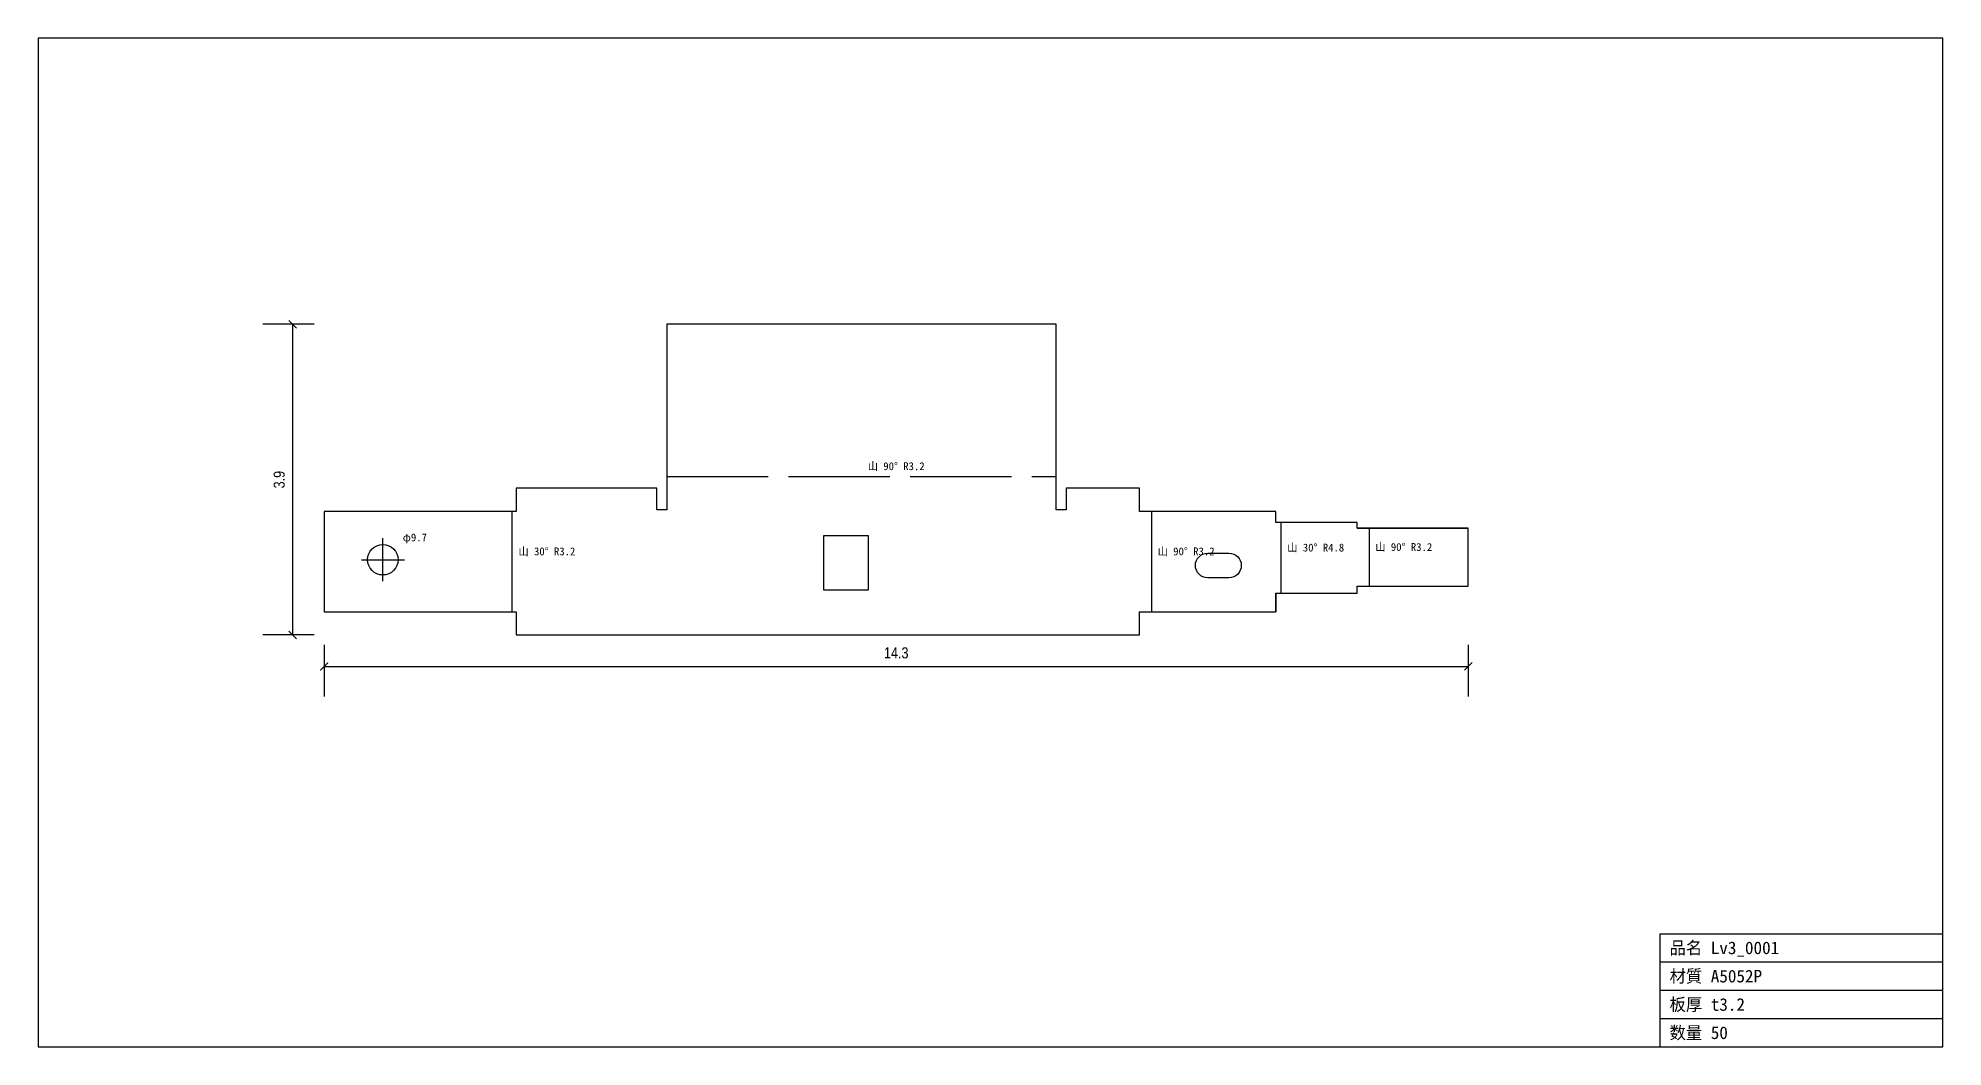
# Model space of a CAD drawing. Header units: inches. Extents: x -6 to 17.9, y -5.2 to 7.5.
import ezdxf

# ---------------------------------------------------------------- set-up
doc = ezdxf.new("R2010")
doc.units = ezdxf.units.IN
doc.linetypes.add('CENTER', pattern=[5.08, 3.175, -0.635, 0.635, -0.635])
doc.linetypes.add('DASHED', pattern=[1.524, 1.27, -0.254])
for name, color, linetype in [('11', 7, 'Continuous'), ('12', 7, 'Continuous'), ('18', 7, 'Continuous'), ('3', 7, 'Continuous'), ('7', 7, 'Continuous'), ('8', 7, 'Continuous')]:
    doc.layers.add(name, color=color, linetype=linetype)
doc.styles.add('OpenSansCondensed-Light', font='OpenSansCondensed-Light.ttf')
doc.dimstyles.new('EZDXF', dxfattribs={"dimtxt": 0.25, "dimasz": 0.175, "dimexe": 0.375, "dimexo": 0.125, "dimgap": 0.1, "dimtad": 1, "dimlfac": 100, "dimzin": 12, "dimdsep": 46, "dimtxsty": 'OpenSansCondensed-Light', "dimblk": 'ARCHTICK', "dimcen": 2.5, "dimazin": 3, "dimtfac": 0.5, "dimtmove": 2, "dimatfit": 3})

# ---------------------------------------------------------------- blocks, each defined once
blk = doc.blocks.new('_ARCHTICK')
at = {"color": 0, "linetype": 'BYBLOCK', "const_width": 0.15}
blk.add_lwpolyline([(-0.5, -0.5), (0.5, 0.5)], dxfattribs=at)

msp = doc.modelspace()

# ---------------------------------------------------------------- linework, layer by layer
at = {"layer": '18', "color": 1, "linetype": 'DASHED'}
for p, q in [((1.887, 1.985), (6.766, 1.985)), ((-0.049, 0.291), (-0.049, 1.546)), ((7.958, 1.546), (7.958, 0.291)), ((9.582, 1.407), (9.582, 0.525)), ((10.685, 1.336), (10.685, 0.61))]:
    msp.add_line(p, q, dxfattribs=at)
at = {"layer": '3', "color": 7, "linetype": 'CONTINUOUS'}
for p, q in [((6.766, 3.89), (1.887, 3.89)), ((1.887, 3.89), (1.887, 1.565)), ((6.766, 1.565), (6.766, 3.89)), ((1.761, 1.837), (0, 1.837)), ((0, 1.837), (0, 1.546)), ((1.761, 1.565), (1.761, 1.837)), ((7.401, 1.837), (6.892, 1.837)), ((6.892, 1.837), (6.892, 1.722)), ((6.892, 1.722), (6.892, 1.718)), ((6.892, 1.718), (6.892, 1.629)), ((7.81, 1.837), (7.401, 1.837)), ((7.81, 1.546), (7.81, 1.837)), ((0, 1.546), (-2.405, 1.546)), ((-2.405, 1.546), (-2.405, 0.291)), ((1.887, 1.565), (1.761, 1.565)), ((6.892, 1.565), (6.766, 1.565)), ((6.892, 1.629), (6.892, 1.565)), ((9.516, 1.546), (7.81, 1.546)), ((9.516, 1.407), (9.516, 1.546)), ((3.854, 0.56), (3.854, 1.245)), ((3.854, 1.245), (4.41, 1.245)), ((4.41, 1.245), (4.41, 0.56)), ((9.921, 1.407), (9.516, 1.407)), ((10.071, 1.407), (9.921, 1.407)), ((10.314, 1.407), (10.071, 1.407)), ((10.537, 1.407), (10.314, 1.407)), ((10.537, 1.336), (10.537, 1.407)), ((11.929, 1.336), (10.537, 1.336)), ((10.537, 1.336), (11.929, 1.336)), ((11.929, 0.61), (11.929, 1.336)), ((4.41, 0.56), (3.854, 0.56)), ((9.516, 0.291), (9.516, 0.525)), ((9.516, 0.525), (9.516, 0.291)), ((9.516, 0.525), (10.537, 0.525)), ((10.537, 0.525), (10.537, 0.61)), ((10.537, 0.61), (11.229, 0.61)), ((11.229, 0.61), (11.929, 0.61)), ((-2.405, 0.291), (0, 0.291)), ((0, 0.291), (0, 0)), ((7.81, 0), (7.81, 0.291)), ((7.81, 0.291), (8.488, 0.291)), ((8.488, 0.291), (9.516, 0.291)), ((0, 0), (2.745, 0)), ((2.745, 0), (5.307, 0)), ((5.307, 0), (7.81, 0))]:
    msp.add_line(p, q, dxfattribs=at)
msp.add_lwpolyline([(8.665, 1.025), (8.93, 1.025, -1), (8.93, 0.715), (8.665, 0.715, -1)], format="xyb", close=True, dxfattribs=at)
msp.add_circle((-1.67, 0.942), 0.191, dxfattribs=at)
at = {"layer": '7', "color": 1, "linetype": 'CENTER'}
for p, q in [((-1.67, 0.673), (-1.67, 1.212)), ((-1.939, 0.942), (-1.4, 0.942))]:
    msp.add_line(p, q, dxfattribs=at)
at = {"layer": '8', "color": 7, "linetype": 'CONTINUOUS'}
for p, q in [((17.875, 7.474), (-5.989, 7.474)), ((-5.989, 7.474), (-5.989, -5.158)), ((17.875, -5.158), (17.875, 7.474)), ((14.331, -5.158), (14.331, -3.741)), ((14.331, -3.741), (17.875, -3.741)), ((14.331, -4.095), (17.875, -4.095)), ((14.331, -4.45), (17.875, -4.45)), ((14.331, -4.804), (17.875, -4.804)), ((-5.989, -5.158), (17.875, -5.158))]:
    msp.add_line(p, q, dxfattribs=at)

# ---------------------------------------------------------------- texts
at = {"layer": '11', "color": 2}
for s, height, p in [('山 90° R3.2', 0.0984, (4.405, 2.064)), ('φ9.7', 0.0984, (-1.42, 1.172)), ('山 30° R3.2', 0.0984, (0.029, 0.997)), ('山 90° R3.2', 0.0984, (8.037, 0.997)), ('山 30° R4.8', 0.0984, (9.661, 1.045)), ('山 90° R3.2', 0.0984, (10.764, 1.052)), ('品名 Lv3_0001', 0.15748, (14.45, -3.997)), ('材質 A5052P', 0.1575, (14.45, -4.351)), ('板厚 t3.2', 0.1575, (14.45, -4.706)), ('数量 50', 0.1575, (14.45, -5.06))]:
    msp.add_text(s, height=height, dxfattribs=at).set_placement(p)

# ---------------------------------------------------------------- dimensions: what is measured, and where the dimension line sits
at = {"layer": '12', "color": 8}
msp.add_linear_dim(base=(-2.799, 0), p1=(-2.405, 0), p2=(-2.405, 3.89), angle=90, dimstyle='EZDXF', override={"dimtxt": 0.137795, "dimasz": 0.098425, "dimdec": 1, "dimlfac": 1}, dxfattribs=at).render()
msp.add_linear_dim(base=(-2.405, -0.394), p1=(-2.405, 0), p2=(11.929, 0), dimstyle='EZDXF', override={"dimtxt": 0.137795, "dimasz": 0.098425, "dimdec": 1, "dimlfac": 1}, dxfattribs=at).render()

doc.saveas('drawing.dxf')
